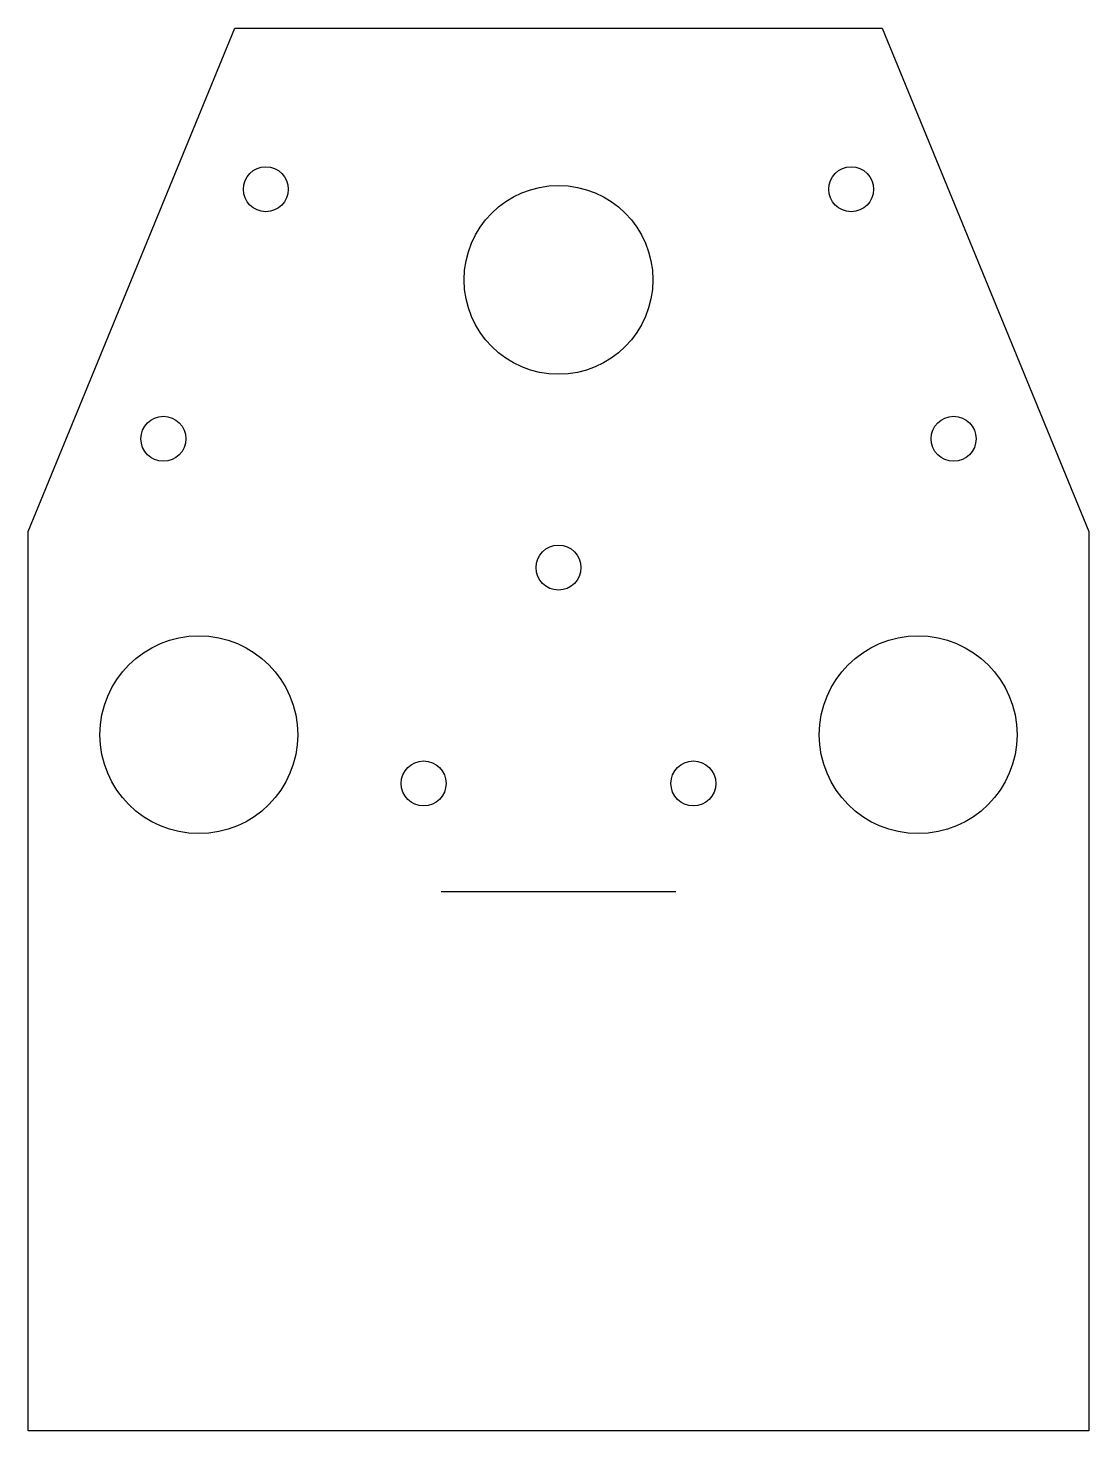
# Model space of a CAD drawing. Extents: x -29.5 to 29.5, y 0 to 78.
import ezdxf

# ---------------------------------------------------------------- set-up
doc = ezdxf.new("R2010")
doc.units = 0
doc.layers.add('Sketch010', color=7, linetype='CONTINUOUS')

msp = doc.modelspace()

# ---------------------------------------------------------------- linework, layer by layer
at = {"layer": 'Sketch010'}
for p, q in [((-29.5, 50, 20), (-18, 78, 20)), ((-18, 78, 20), (18, 78, 20)), ((18, 78, 20), (29.5, 50, 20)), ((-29.5, 0, 20), (-29.5, 50, 20)), ((29.5, 50, 20), (29.5, 0, 20)), ((-6.53291, 30, 20), (6.53291, 30, 20)), ((29.5, 0, 20), (-29.5, 0, 20))]:
    msp.add_line(p, q, dxfattribs=at)
for centre, radius in [((-16.2755, 69.0381), 1.25), ((16.2755, 69.0381), 1.25), ((0, 64), 5.25), ((-21.9743, 55.1628), 1.25), ((21.9743, 55.1628), 1.25), ((0, 48), 1.25), ((-20, 38.7099), 5.5), ((20, 38.7099), 5.5), ((-7.5, 36), 1.25), ((7.5, 36), 1.25)]:
    msp.add_circle(centre, radius, dxfattribs=at)

doc.saveas('drawing.dxf')
